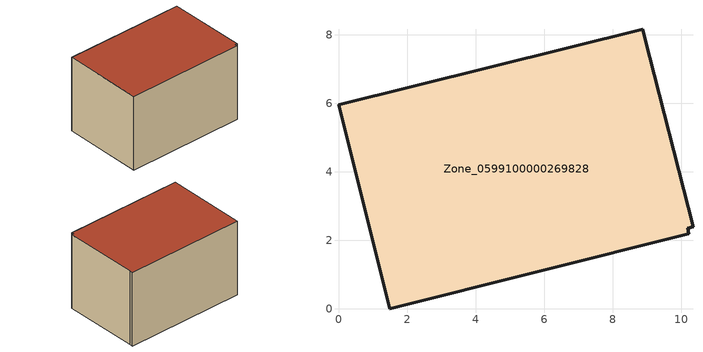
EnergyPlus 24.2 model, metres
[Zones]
Zone_0599100000269828
 floor ground (C_G): 8.88,8.15 8.93,7.91 10.35,2.39 10.19,2.35 10.23,2.18 1.49,0 0,5.95 z0
 wall outside (C_F): 8.93,7.91 8.88,8.15 0,5.95 1.49,0 10.23,2.18 10.19,2.35 10.35,2.39 8.93,7.91 z0:5.78
 roof outside (C_R): 10.35,2.39 8.93,7.91 8.88,8.15 0,5.95 1.49,0 10.23,2.18 10.19,2.35 z5.78
[BUILDING]
Pand.0599100000269828: North Axis=0; Terrain=City; Loads Convergence Tolerance Value=0.04; Temperature Convergence Tolerance Value=0.4; Solar Distribution=FullExterior; Maximum Number of Warmup Days=25; Minimum Number of Warmup Days=1
[Site:Location]
Rotterdam.The.Hague.AP_ZH_NLD Design_Conditions: Latitude=51.96; Longitude=4.45; Time Zone=1; Elevation=-4.5
[SITE:GROUNDTEMPERATURE:BUILDINGSURFACE]
18, 18, 18, 18, 18, 18, 18, 18, 18, 18, 18, 18
[MATERIAL] Thermal Absorptance=0.9; Solar Absorptance=0.7; Visible Absorptance=0.7
Name | Roughness | Thickness | Conductivity | Density | Specific Heat
G.TI.1946-1964 | MediumSmooth | 0.15 | 1 | 540 | 1210
F.TI.1946-1964 | Rough | 0.3 | 0.857143 | 1920 | 840
R.TI.1946-1964 | MediumRough | 0.2 | 0.277778 | 1500 | 1000
[CONSTRUCTION]
C_G: G.TI.1946-1964
C_F: F.TI.1946-1964
C_R: R.TI.1946-1964
[ZONE]
Zone_0599100000269828: Type=1; Multiplier=1; Ceiling Height=Autocalculate; Volume=Autocalculate; Floor Area=autocalculate; Part of Total Floor Area=Yes
[ZONEINFILTRATION:DESIGNFLOWRATE]
Infil_Zone_0599100000269828: Zone or ZoneList or Space or SpaceList=Zone_0599100000269828; Schedule=AlwaysOn; Design Flow Rate Calculation Method=Flow/Area; Flow Rate per Floor Area=0.003; Constant Term Coefficient=1; Temperature Term Coefficient=0; Velocity Term Coefficient=0; Velocity Squared Term Coefficient=0
[HVACTEMPLATE:ZONE:IDEALLOADSAIRSYSTEM]
Zone_0599100000269828: Maximum Heating Supply Air Temperature=50; Minimum Cooling Supply Air Temperature=13; Maximum Heating Supply Air Humidity Ratio=0.0156; Minimum Cooling Supply Air Humidity Ratio=0.0077; Heating Limit=NoLimit; Cooling Limit=NoLimit; Dehumidification Control Type=ConstantSensibleHeatRatio; Cooling Sensible Heat Ratio=0.7; Dehumidification Setpoint=60; Humidification Control Type=None; Humidification Setpoint=30; Outdoor Air Method=None; Outdoor Air Flow Rate per Person=0.00944; Outdoor Air Flow Rate per Zone Floor Area=0; Outdoor Air Flow Rate per Zone=0; Demand Controlled Ventilation Type=None; Outdoor Air Economizer Type=NoEconomizer; Heat Recovery Type=None; Sensible Heat Recovery Effectiveness=0.7; Latent Heat Recovery Effectiveness=0.65
[ZONECONTROL:THERMOSTAT]
ThermostatControl_Zone_0599100000269828: Zone or ZoneList=Zone_0599100000269828; Control Type Schedule=DualSetpointControlType; Control 1=Thermostat_Zone_0599100000269828; Temperature Difference Between Cutout And Setpoint=0
[THERMOSTATSETPOINT:DUALSETPOINT]
Thermostat_Zone_0599100000269828: Heating Setpoint Temperature Schedule=HeatingSetpoint_Zone_0599100000269828; Cooling Setpoint Temperature Schedule=CoolingSetpoint_Zone_0599100000269828
[SCHEDULE:COMPACT]
HeatingSetpoint_Zone_0599100000269828: Through: 12/31, For: AllDays, Until: 24:00, 21
CoolingSetpoint_Zone_0599100000269828: Through: 12/31, For: AllDays, Until: 24:00, 24
DualSetpointControlType: Through: 12/31, For: AllDays, Until: 24:00, 4
AlwaysOn: Through: 12/31, For: AllDays, Until: 24:00, 1
